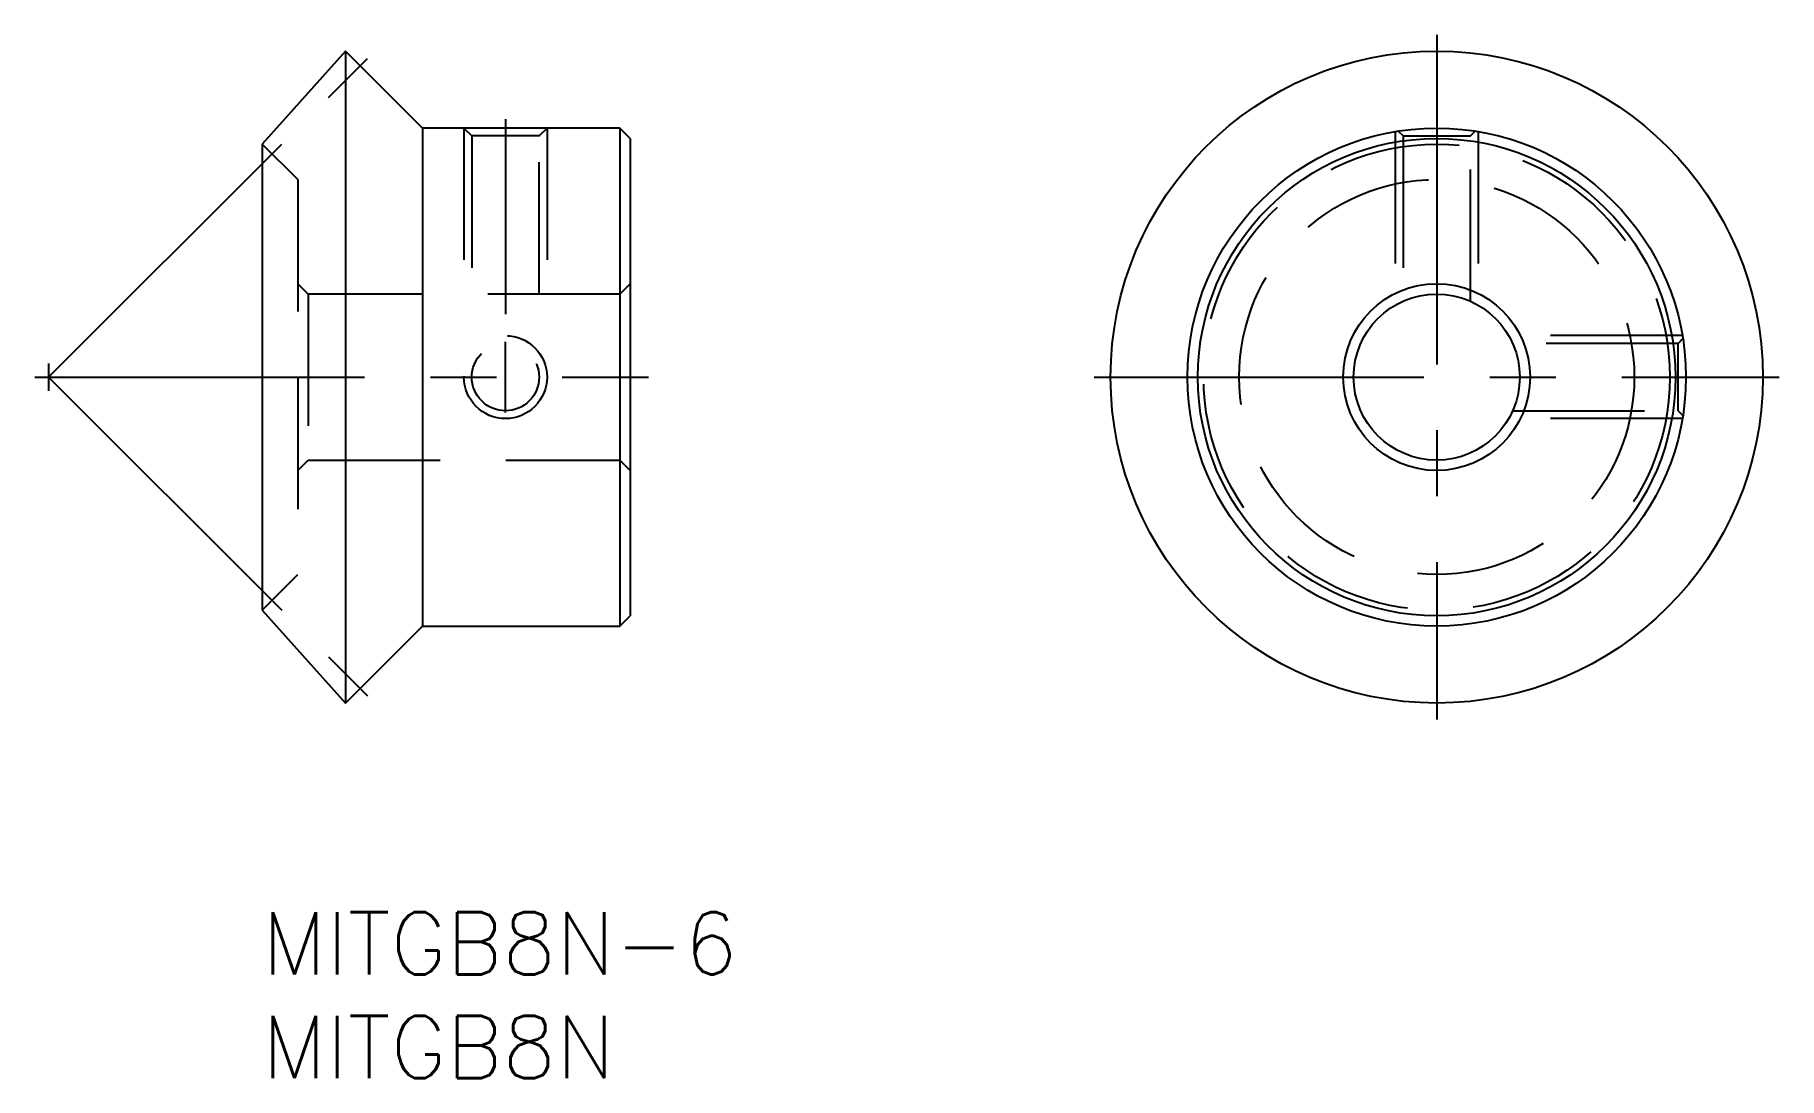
# Model space of a CAD drawing. Extents: x -11 to 73, y -8 to 42.3.
import ezdxf

# ---------------------------------------------------------------- set-up
doc = ezdxf.new("R2010")
doc.units = 0
doc.header["$LTSCALE"] = 0.5
doc.linetypes.add('CENTER', pattern=[50.8, 31.75, -6.35, 6.35, -6.35])
doc.linetypes.add('DASHED', pattern=[19.05, 12.7, -6.35])
for name, color, linetype in [('MSM_CENTER', 1, 'CENTER'), ('MSM_CONTINUOUS', 7, 'CONTINUOUS'), ('MSM_DASHED', 4, 'DASHED'), ('MSM_PART_NUMBER', 7, 'CONTINUOUS')]:
    doc.layers.add(name, color=color, linetype=linetype)
doc.styles.get("Standard").update_dxf_attribs({"font": 'txt.shx', "height": 3, "bigfont": 'bigfont.shx'})

msp = doc.modelspace()

# ---------------------------------------------------------------- linework, layer by layer
at = {"layer": 'MSM_CENTER'}
for p, q in [((56.556, 42.267), (56.556, 9.287)), ((-10.29, 25.777), (5.067, 41.134)), ((11.71, 38.204), (11.71, 28.814)), ((11.71, 24.075), (11.71, 27.479)), ((-10.29, 26.44), (-10.29, 25.114)), ((-10.953, 25.777), (18.595, 25.777)), ((-10.29, 25.777), (5.067, 10.42)), ((40.066, 25.777), (73.046, 25.777))]:
    msp.add_line(p, q, dxfattribs=at)
at = {"layer": 'MSM_CONTINUOUS'}
for p, q in [((4, 41.482), (0, 37.002)), ((7.71, 37.777), (4, 41.482)), ((4, 41.482), (4, 10.072)), ((0, 37.002), (0, 14.552)), ((17.21, 37.777), (7.71, 37.777)), ((7.71, 37.777), (7.71, 13.777)), ((17.71, 37.277), (17.21, 37.777)), ((17.21, 37.777), (17.21, 13.777)), ((17.71, 37.277), (17.71, 14.277)), ((0, 14.552), (4, 10.072)), ((4, 10.072), (7.71, 13.777)), ((7.71, 13.777), (17.21, 13.777)), ((17.21, 13.777), (17.71, 14.277))]:
    msp.add_line(p, q, dxfattribs=at)
for radius in [15.705, 12, 11.5, 4.5, 4]:
    msp.add_circle((56.556, 25.777), radius, dxfattribs=at)
at = {"layer": 'MSM_DASHED'}
for p, q in [((1.71, 35.292), (0, 37.002)), ((9.71, 37.777), (10.089, 37.398)), ((9.71, 37.777), (9.71, 29.777)), ((10.089, 37.398), (10.089, 29.776)), ((13.331, 37.398), (10.089, 37.398)), ((13.331, 37.398), (13.71, 37.777)), ((13.331, 29.777), (13.331, 37.398)), ((13.71, 37.777), (13.71, 29.777)), ((54.556, 37.609), (54.556, 29.241)), ((54.703, 37.63), (54.935, 37.398)), ((54.935, 37.398), (54.935, 29.436)), ((54.935, 37.398), (58.177, 37.398)), ((58.177, 37.398), (58.41, 37.631)), ((58.177, 29.436), (58.177, 37.398)), ((58.556, 37.609), (58.556, 29.241)), ((1.71, 35.292), (1.71, 16.262)), ((2.21, 29.777), (1.71, 30.277)), ((17.71, 30.277), (17.21, 29.777)), ((17.21, 29.777), (2.21, 29.777)), ((2.21, 29.777), (2.21, 21.777)), ((68.388, 27.777), (60.02, 27.777)), ((68.177, 27.398), (60.215, 27.398)), ((68.411, 27.632), (68.177, 27.398)), ((68.177, 24.156), (68.177, 27.398)), ((68.388, 23.777), (60.02, 23.777)), ((60.215, 24.156), (68.177, 24.156)), ((68.177, 24.156), (68.411, 23.922)), ((1.71, 21.277), (2.21, 21.777)), ((2.21, 21.777), (17.21, 21.777)), ((17.21, 21.777), (17.71, 21.277)), ((0, 14.552), (1.71, 16.262))]:
    msp.add_line(p, q, dxfattribs=at)
for centre, radius in [((56.556, 25.777), 11.225), ((56.556, 25.777), 9.515), ((11.71, 25.777), 2), ((11.71, 25.777), 1.621)]:
    msp.add_circle(centre, radius, dxfattribs=at)

# ---------------------------------------------------------------- texts
at = {"layer": 'MSM_PART_NUMBER'}
for s, p in [('MITGB8N-6', (0, -3)), ('MITGB8N', (0, -8))]:
    msp.add_text(s, height=3, dxfattribs=at).set_placement(p)

doc.saveas('drawing.dxf')
